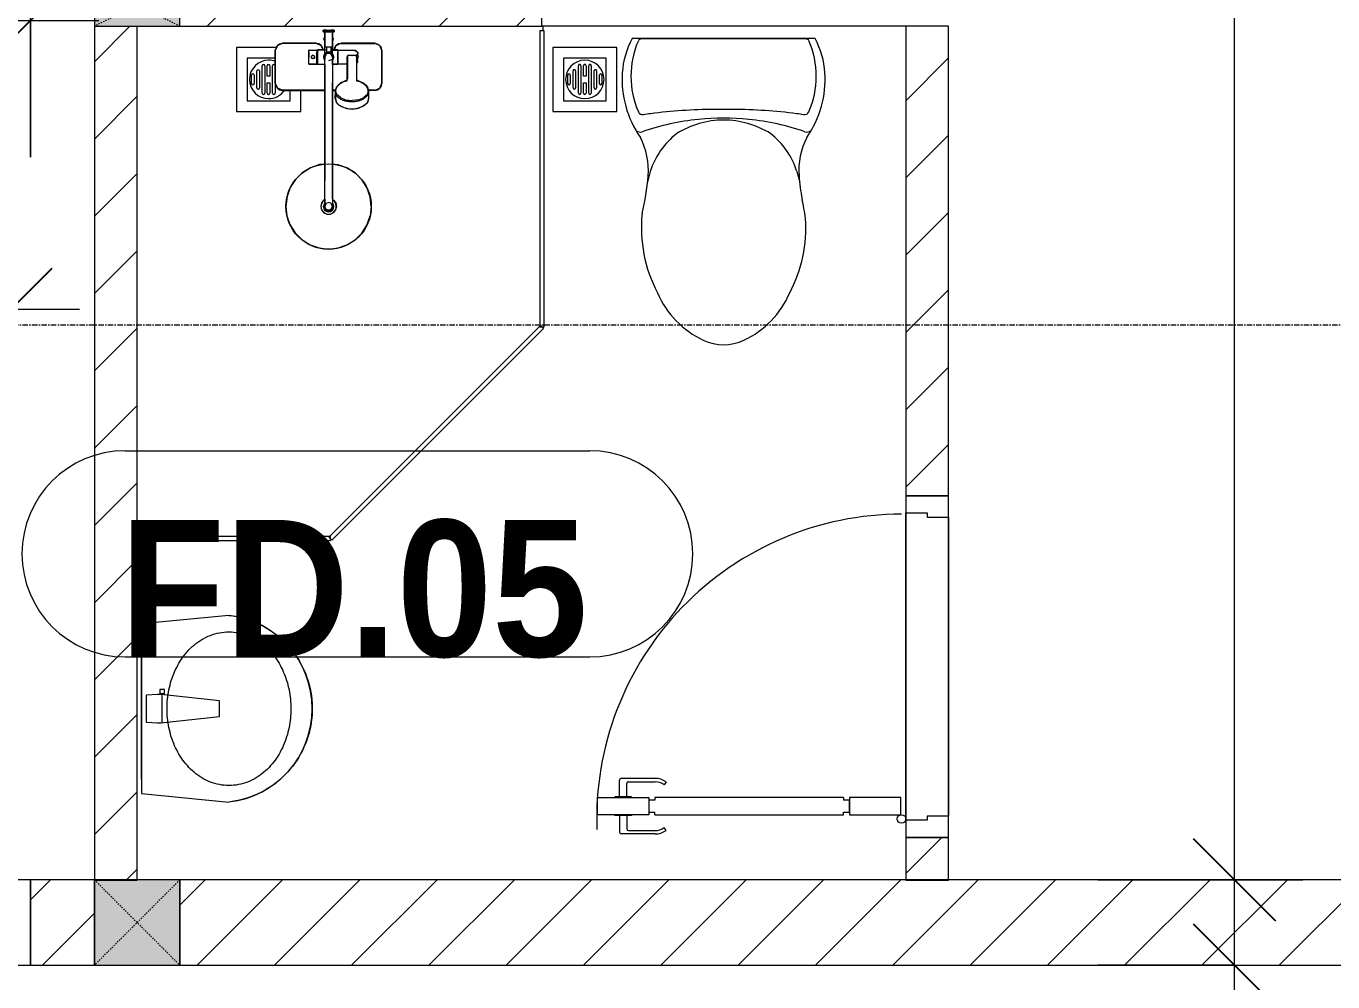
# Model space of a CAD drawing. Header units: millimetres. Extents: x 962 to 241049, y -15958 to 84407.
# Drawn here: x 157872 to 160932, y 35498 to 37737 of the extents above; entities that cross this region are included whole.
import ezdxf

# ---------------------------------------------------------------- set-up
doc = ezdxf.new("R2010")
doc.units = ezdxf.units.MM
doc.linetypes.add('Dash', pattern=[6, 3, -3])
doc.linetypes.add('Grid Line', pattern=[22.225, 12.7, -3.175, 3.175, -3.175])
for name, color, linetype, lineweight in [('0-1', 7, 'Continuous', 5), ('A-ANNO-DIMS', 211, 'Continuous', 9), ('A-ANNO-DIMS-160', 211, 'Continuous', 9), ('A-DETL-GENF-1', 9, 'Continuous', 9), ('A-DETL-GENF-2', 1, 'Continuous', 9), ('A-DOOR-1', 254, 'Continuous', 9), ('A-DOOR-2', 9, 'Continuous', 9), ('A-DOOR-3', 1, 'Continuous', 9), ('A-DOOR-FRAM-1', 1, 'Continuous', 9), ('A-DOOR-IDEN', 31, 'Continuous', 9), ('A-FLOR-2', 9, 'Continuous', 9), ('A-GLAZ-CURT-1', 254, 'Continuous', 9), ('A-GLAZ-CURT-2', 9, 'Continuous', 9), ('A-WALL', 113, 'Continuous', 9), ('A-WALL-1', 253, 'Continuous', 18), ('A-WALL-2', 9, 'Continuous', 9), ('A-WALL-3', 113, 'Continuous', 18), ('A-WALL-PATT-1', 10, 'Continuous', 9), ('A-WALL-PATT-2', 111, 'Continuous', 9), ('M-EQPM-1', 254, 'Continuous', 9), ('P-SANR-FIXT', 6, 'Continuous', 9), ('P-SANR-FIXT-1', 254, 'Continuous', 9), ('S-COLS', 52, 'Continuous', 9), ('S-COLS-1', 52, 'Continuous', 5), ('S-COLS-4', 254, 'Continuous', 9), ('S-COLS-5', 253, 'Continuous', 18), ('S-COLS-6', 52, 'Continuous', 18), ('S-COLS-7', 52, 'Dash', 9), ('S-COLS-HDLN', 52, 'Dash', 9), ('S-COLS-HDLN-1', 9, 'Dash', 9), ('S-GRID-1', 1, 'Grid Line', 9)]:
    doc.layers.add(name, color=color, linetype=linetype, lineweight=lineweight)
doc.styles.add('Arial_B_5', font='arialbd_0.ttf', dxfattribs={"width": 0.9, "height": 320})
doc.styles.add('UTM Avo', font='UTM Avo.ttf', dxfattribs={"width": 0.9, "height": 400})
doc.dimstyles.new('1_Dim_chi_tiet_2_5', dxfattribs={"dimscale": 304.8, "dimtxt": 399.720379, "dimasz": 0.629921, "dimexe": 0.524934, "dimexo": 0.0625, "dimgap": 0.052493, "dimtad": 1, "dimdec": 0, "dimrnd": 5, "dimzin": 0, "dimdsep": 46, "dimtxsty": 'UTM Avo', "dimblk1": 'OBLIQUE', "dimblk2": 'OBLIQUE', "dimsah": 1, "dimcen": 0.09, "dimdle": 0.524934, "dimazin": 0, "dimtfac": 1, "dimtdec": 4, "dimtix": 1, "dimtmove": 0, "dimatfit": 3, "dimfxl": 1.049869, "dimfxlon": 1, "dimtvp": 1, "dimtolj": 1, "dimtzin": 0, "dimarcsym": 2})
doc.dimstyles.new('1_Dim_chi_tiet_2_5_1', dxfattribs={"dimscale": 304.8, "dimtxt": 399.720379, "dimasz": 0.629921, "dimexe": 0.524934, "dimexo": 0.0625, "dimgap": 0.052493, "dimtad": 1, "dimdec": 0, "dimrnd": 5, "dimzin": 0, "dimdsep": 46, "dimtxsty": 'UTM Avo', "dimblk1": 'OBLIQUE', "dimblk2": 'OBLIQUE', "dimsah": 1, "dimcen": 0.09, "dimdle": 0.524934, "dimazin": 0, "dimtfac": 1, "dimtdec": 4, "dimtix": 1, "dimtmove": 0, "dimatfit": 3, "dimfxl": 1.049869, "dimfxlon": 1, "dimtvp": 1, "dimtolj": 1, "dimtzin": 0, "dimarcsym": 2})
pattern_1 = [(45, (0, 0), (-90.50967, 90.50967), [])]

# ---------------------------------------------------------------- blocks, each defined once
blk = doc.blocks.new('TOILET - TOILET-348229-TKCS_MB TẦNG 1')
at = {"layer": 'P-SANR-FIXT-1'}
for p, q in [((214.2, -19.1), (-214.2, -19.1)), ((194, -19.9), (-194, -19.9)), ((-171.7, -330.3), (-178.6, -355.5)), ((171.7, -330.3), (178.6, -355.5))]:
    blk.add_line(p, q, dxfattribs=at)
for centre, radius, start, end in [((-46.1, -111.1), 191.6, 151.2809, 176.4513), ((-9.8, -107.2), 207.3, 156.2862, 203.7138), ((-193.7, -26.4), 6.48, 92.3168, 156.2862), ((193.7, -26.4), 6.48, 23.7138, 87.6832), ((9.8, -107.2), 207.3, 336.2862, 23.7138), ((46.1, -111.1), 191.6, 3.5487, 28.7191), ((1.9, -114.1), 239.7, 176.4513, 195.2961), ((-1.9, -114.1), 239.7, 344.7039, 3.5487), ((-4, -115.7), 233.6, 195.2961, 215.2147), ((4, -115.7), 233.6, 324.7853, 344.7039), ((-189.1, -185.5), 11.7, 205.4105, 277.5788), ((0.6, -792.1), 586.9, 95.8322, 108.9927), ((178.9, -2951.3), 2778.4, 97.2351, 97.5788), ((-14.3, -1400.4), 1215.6, 90.3974, 97.407), ((0, -416), 206.1, 90, 122.0732), ((0, -786.7), 581.5, 84.1678, 95.8322), ((0, -3462.8), 3278, 89.6026, 90.3974), ((0, -416), 206.1, 57.9268, 90), ((14.3, -1400.4), 1215.6, 82.593, 89.6026), ((-0.6, -792.1), 586.9, 71.0073, 84.1678), ((-178.9, -2951.3), 2778.4, 82.4212, 82.7649), ((189.1, -185.5), 11.7, 262.4212, 334.5895), ((-195, -224.1), 13.8, 230.6724, 288.9927), ((-0.4, -384), 179.5, 127.4036, 162.5964), ((0.4, -384), 179.5, 17.4036, 52.5964), ((195, -224.1), 13.8, 251.0073, 309.3276), ((-343.5, -327.4), 167.3, 355.4559, 27.38), ((343.5, -327.4), 167.3, 152.62, 184.5441), ((-719.2, -297.5), 544.3, 346.0536, 355.4559), ((719.2, -297.5), 544.3, 184.5441, 190.2879), ((-1948.3, -805.1), 2171.2, 9.681, 10.8949), ((137.1, -461.2), 329.8, 174.3487, 207.6878), ((-137.1, -461.2), 329.8, 332.3122, 3.6835), ((45.1, -528.6), 217.6, 203.2216, 244.7718), ((-45.1, -528.6), 217.6, 295.2282, 336.7784), ((0, -624.4), 111.7, 244.7718, 295.2282)]:
    blk.add_arc(centre, radius, start, end, dxfattribs=at)
blk = doc.blocks.new('bonruatreo - Chậu rửa-348246-TKCS_MB TẦNG 1')
at = {"layer": 'P-SANR-FIXT-1'}
for p, q in [((-218.6, 205), (-198.4, 0)), ((198.4, 0), (218.6, 205)), ((-18.5, 182.5), (-32.2, 52.9)), ((18.5, 182.5), (-18.5, 182.5)), ((33, 45.4), (18.5, 182.5)), ((-35.6, 54.2), (-44.7, 54.2)), ((-44.7, 54.2), (-44.7, 42.8)), ((-44.7, 42.8), (-35.6, 42.8)), ((-35.6, 52.9), (-35.6, 54.2)), ((-32.2, 52.9), (-35.6, 52.9)), ((-35.6, 44.2), (-35.6, 52.9)), ((-35.6, 42.8), (-35.6, 44.2)), ((-35.6, 44.2), (-33.1, 44.2)), ((-32.2, 52.9), (-33.1, 44.2)), ((-33, 37.3), (-31.4, 12.2)), ((32.7, 48.5), (-32.7, 48.5)), ((31.4, 12.2), (33, 37.3)), ((-198.4, 0), (198.4, 0)), ((165, 0), (-165, 0)), ((-30.2, 11), (30.2, 11))]:
    blk.add_line(p, q, dxfattribs=at)
at = {"layer": 'P-SANR-FIXT-1', "flags": 128}
blk.add_lwpolyline([(-218.6, 205), (-217.4, 213.7), (-215.9, 222.4), (-214, 231), (-211.8, 239.5), (-209.3, 247.9), (-206.4, 256.2), (-203.2, 264.4), (-199.6, 272.5), (-195.8, 280.4), (-191.6, 288.1), (-187.1, 295.7), (-182.3, 303.1), (-177.3, 310.3), (-171.9, 317.3), (-166.3, 324.1), (-160.4, 330.6), (-154.2, 336.9), (-147.8, 342.9), (-141.2, 348.7), (-134.3, 354.2), (-127.3, 359.4), (-120, 364.4), (-112.5, 369), (-104.9, 373.4), (-97.1, 377.4), (-89.1, 381.2), (-81, 384.6), (-72.7, 387.6), (-64.4, 390.4), (-55.9, 392.8), (-47.3, 394.8), (-38.7, 396.6), (-30, 397.9), (-21.3, 399), (-12.5, 399.6), (-3.7, 400), (5.1, 399.9), (13.9, 399.6), (22.6, 398.8), (31.4, 397.8), (40.1, 396.3), (48.7, 394.5), (57.2, 392.4), (65.7, 390), (74, 387.2), (82.2, 384.1), (90.3, 380.6), (98.3, 376.8), (106.1, 372.7), (113.7, 368.3), (121.1, 363.6), (128.4, 358.7), (135.4, 353.4), (142.2, 347.8), (148.8, 342), (155.2, 335.9), (161.3, 329.6), (167.2, 323), (172.8, 316.2), (178.1, 309.2), (183.1, 302), (187.8, 294.6), (192.2, 287), (196.4, 279.2), (200.2, 271.3), (203.7, 263.2), (206.8, 255), (209.7, 246.6), (212.2, 238.2), (214.3, 229.7), (216.1, 221.1), (217.6, 212.4), (218.6, 205)], dxfattribs=at)
at = {"layer": 'P-SANR-FIXT-1'}
for centre, radius, start, end in [((0, 180), 220, 6.525, 173.475), ((5.5, 41.4), 38.7, 175.8543, 186.034), ((-5.5, 41.4), 38.7, 353.966, 6.034), ((-30.1, 12.3), 1.3, 183.5997, 268.7722), ((30.1, 12.3), 1.3, 271.2278, 356.4003)]:
    blk.add_arc(centre, radius, start, end, dxfattribs=at)
for points in [[(-180, 205), (-180, 212.4), (-178.6, 227.3), (-172.4, 248.8), (-162.5, 268.9), (-149.4, 287), (-133.8, 303), (-116.1, 316.6), (-96.9, 327.9), (-76.5, 336.8), (-55.2, 343.5), (-33.3, 347.9), (-11.2, 350.1), (11.1, 350.1), (33.3, 347.9), (55.2, 343.5), (76.5, 336.8), (96.9, 327.9), (116.1, 316.6), (133.8, 302.9), (149.5, 287), (162.5, 268.8), (172.4, 248.8), (178.6, 227.3), (180, 212.4), (180, 205)], [(180, 205), (180, 197.6), (178.6, 182.7), (172.4, 161.2), (162.5, 141.2), (149.5, 123), (133.8, 107.1), (116.1, 93.4), (96.9, 82.1), (76.5, 73.2), (55.2, 66.5), (33.3, 62.1), (11.1, 59.9), (-11.2, 59.9), (-33.3, 62.1), (-55.2, 66.5), (-76.5, 73.2), (-96.9, 82.1), (-116.1, 93.4), (-133.8, 107), (-149.4, 123), (-162.5, 141.1), (-172.4, 161.2), (-178.6, 182.7), (-180, 197.6), (-180, 205)]]:
    blk.add_open_spline(points, degree=3, dxfattribs=at)
blk = doc.blocks.new('93925000_0001 - 93925000_top_dwg_93925000_T-348115-TKCS_MB TẦNG 1')
at = {"layer": 'P-SANR-FIXT'}
for p, q in [((-29.3, -30.4), (-108, -30.4)), ((29.3, -30.4), (108, -30.4)), ((-125, -47.4), (-125, -123.4)), ((-46.3, -78.4), (-46.3, -46.7)), ((-27.2, -47.1), (-26.1, -47.1)), ((21.5, -45.9), (60.6, -46.7)), ((125, -47.4), (125, -123.4)), ((-27.2, -77.9), (-26.1, -77.9)), ((-9, -412.5), (-9, -62.5)), ((9, -62.5), (9, -412.5)), ((43, -78.7), (21.5, -79.2)), ((43, -64.7), (43, -117.7)), ((65.8, -117.7), (65.8, -64.7)), ((42.7, -117.9), (42.7, -117.9)), ((43.2, -117.6), (43.2, -117.5)), ((65.6, -117.5), (65.6, -117.6)), ((66.1, -117.9), (66.1, -117.9)), ((-108, -140.4), (-9, -140.4)), ((9, -140.4), (16.1, -140.4)), ((15.4, -159.1), (15.8, -143.3)), ((108, -140.4), (92.7, -140.4)), ((93, -143.3), (93.4, -159.1))]:
    blk.add_line(p, q, dxfattribs=at)
at = {"layer": 'P-SANR-FIXT', "flags": 128}
for points in [[(-45.8, -46.1), (-27.2, -46.1), (-27.2, -78.9), (-45.8, -78.9)], [(-26.1, -46), (-26.1, -78.9), (-9, -79)], [(21.5, -47.4), (21.5, -79.1), (9, -79)]]:
    blk.add_lwpolyline(points, dxfattribs=at)
at = {"layer": 'P-SANR-FIXT'}
for centre, radius in [((-36.5, -62.5), 3.95), ((0, -412.5), 100)]:
    blk.add_circle(centre, radius, dxfattribs=at)
for centre, radius, start, end in [((-108, -47.4), 17, 90, 180), ((-29.3, -47.4), 17, 4.7626, 90), ((29.3, -47.4), 17, 90, 175.2374), ((108, -47.4), 17, 360, 90), ((-45.8, -46.6), 0.5, 90, 180), ((0, -62.5), 12, 318.5904, 221.4096), ((0, -62.5), 9, 90, 180.0008), ((0, -62.5), 9, 360, 90), ((45.7, -61.8), 2.59, 155.1929, 175.7071), ((45.9, -61.8), 2.75, 130.8294, 155.1929), ((46.1, -62.1), 3.08, 110.5459, 130.8294), ((54.4, -334.8), 275.9, 88.2683, 91.7343), ((59.7, -57.1), 10.5, 38.6491, 85.492), ((-45.8, -78.4), 0.5, 180, 270), ((-11.1, -67.1), 76.9, 1.7693, 4.1075), ((65.2, -72.4), 3.46, 323.2522, 79.3541), ((51, -158.7), 41.5, 117.0276, 119.7085), ((52.2, -161.1), 44.1, 113.3199, 117.0258), ((51.7, -159.9), 42.8, 109.7779, 113.2977), ((52.5, -162.2), 45.2, 106.1472, 109.7766), ((53.2, -164.5), 47.7, 103.9355, 106.1665), ((39.1, -108.2), 10.4, 284.3956, 285.5116), ((40.8, -114.2), 4.19, 285.5116, 289.9665), ((40.2, -112.5), 6, 289.9665, 292.7061), ((41.4, -115.3), 2.96, 292.7061, 296.5405), ((41.3, -115.1), 3.16, 296.9591, 300.8286), ((41.8, -115.8), 2.26, 300.8286, 305.287), ((42.1, -116.4), 1.64, 305.287, 309.9326), ((42.6, -116.9), 0.906, 309.9326, 315.24), ((66.5, -116.6), 1.39, 229.6335, 235.1234), ((66.3, -116.8), 1.08, 225.1702, 229.6335), ((67.3, -115.4), 2.79, 235.1234, 238.7439), ((67.2, -115.6), 2.6, 238.7439, 243.4573), ((67.8, -114.4), 3.89, 243.9189, 246.8313), ((68.1, -113.8), 4.52, 246.843, 250.4792), ((68.3, -113.2), 5.24, 250.478, 254.0406), ((68.5, -112.7), 5.75, 254.0357, 256.0561), ((55.4, -165.2), 48.4, 73.8659, 76.0481), ((56.2, -162.4), 45.5, 70.241, 73.86), ((57.4, -159.2), 42.1, 66.6693, 70.2637), ((56.5, -161.3), 44.3, 62.9815, 66.6728), ((58, -158.4), 41.1, 60.2783, 62.9855), ((-108, -123.4), 17, 180, 270), ((32.6, -143.6), 16.9, 172.414, 179.1297), ((33.7, -143.7), 17.9, 164.9525, 172.4168), ((35.2, -144.2), 19.5, 157.9614, 164.9563), ((37.1, -144.9), 21.6, 151.4775, 157.9654), ((39.3, -146.1), 24, 145.4892, 151.4815), ((41.5, -147.6), 26.8, 139.9517, 145.4927), ((43.6, -149.4), 29.5, 134.7867, 139.9744), ((46.2, -152), 33.2, 130.0223, 134.7808), ((47.7, -153.8), 35.5, 125.4414, 130.0144), ((49.9, -156.8), 39.2, 121.1773, 125.4365), ((50.6, -157.9), 40.5, 119.697, 121.1761), ((57.7, -158.9), 41.7, 58.8444, 60.2824), ((59.2, -156.4), 38.7, 54.5377, 58.8482), ((60.9, -154), 35.8, 50.0034, 54.5405), ((62.8, -151.7), 32.8, 45.1921, 50.0042), ((65, -149.6), 29.8, 40.0487, 45.1896), ((87.6, -128.4), 1.5, 180, 187.5386), ((87.6, -128.4), 1.5, 258.6057, 270), ((67.2, -147.7), 26.8, 34.5125, 40.0422), ((69.4, -146.2), 24.2, 28.5363, 34.4919), ((73.8, -143.9), 19.2, 21.6374, 28.9183), ((71.2, -145), 22.1, 15.4436, 21.6374), ((76.8, -143.4), 16.2, 7.1859, 15.4436), ((73.9, -143.8), 19.1, 1.2699, 7.1859), ((108, -123.4), 17, 270, 360), ((32.7, -159), 17.3, 181.3198, 222.2619), ((54.2, -123), 60.6, 259.1395, 270.1494), ((54.2, -119.5), 64.1, 270.1494, 280.3637), ((76, -159), 17.4, 317.3098, 358.6393), ((0, -412.5), 18, 120.2491, 59.7509), ((0, -412.5), 12.2, 137.7946, 42.2054), ((0, -412.5), 9, 180, 0)]:
    blk.add_arc(centre, radius, start, end, dxfattribs=at)
for points, degree in [([(-12.9, 0), (-12.9, -1.5), (-12.9, -3)], 2), ([(12.9, 0), (0, 0), (-12.8, 0)], 2), ([(12.8, 0), (12.9, 0), (12.9, 0)], 2), ([(12.9, 0), (12.9, -1.5), (12.9, -3)], 2), ([(-12.9, -3), (0, -3), (12.8, -3)], 2), ([(-12.8, -3), (-12.9, -3), (-12.9, -3)], 2), ([(-8.5, -3.8), (-8.5, -20.9), (-8.5, -38)], 2), ([(8.5, -3.8), (8.5, -20.9), (8.5, -38)], 2), ([(-5, -46), (-15.5, -46), (-26.1, -46)], 2), ([(-8.5, -38), (0, -38), (8.5, -38)], 2), ([(-5, -38), (-5, -44.8), (-5, -51.6)], 2), ([(5, -38), (5, -44.8), (5, -51.6)], 2), ([(5, -46), (13.3, -46), (21.5, -46)], 2), ([(46.1, -59), (45.8, -59), (45.6, -59), (45.4, -59.1), (45.2, -59.1), (45, -59.2)], 5), ([(65.6, -61.6), (65.6, -60.8), (65.5, -60), (64.3, -59), (63.5, -59), (62.7, -59)], 5), ([(43.2, -61.6), (43.1, -62.2), (43.3, -62.8), (43, -63.5), (43, -64.1), (43, -64.7)], 5), ([(42.8, -182.5), (33, -180.6), (24.7, -176.4), (19.9, -170.7)], 3), ([(88.8, -170.8), (83.9, -176.5), (75.6, -180.7), (65.8, -182.5)], 3)]:
    blk.add_open_spline(points, degree=degree, dxfattribs=at)
for points, weights in [([(-9.3, -3), (-8.5, -3), (-8.5, -3.8)], [1, 0.707106775639, 1]), ([(9.3, -3), (8.5, -3), (8.5, -3.8)], [1, 0.707106765177, 1]), ([(21.5, -45.9), (21.5, -45.7), (21.5, -47.4)], [0.874147445041, 0.908470869121, 1]), ([(67.9, -74.4), (66.9, -75.7), (65.8, -76.4)], [1, 0.991614392871, 1]), ([(54.4, -167.3), (15.8, -167.3), (15.8, -143.6)], [1, 0.707106781187, 1]), ([(93, -143.6), (93, -167.3), (54.4, -167.3)], [1, 0.707106781187, 1])]:
    blk.add_rational_spline(points, weights, degree=2, dxfattribs=at)
blk.add_open_spline([(68, -50.6), (68.4, -51.1), (68.6, -51.7), (68.7, -53.5), (68.2, -54.7), (66.1, -57), (64.6, -58.1), (62.7, -59)], degree=3, knots=[0.3623591, 0.3623591, 0.3623591, 0.3623591, 0.4991435, 0.4991435, 0.7494159, 0.7494159, 0.9564651, 0.9564651, 0.9564651, 0.9564651], dxfattribs=at)
blk = doc.blocks.new('93925000_0001 - 93925000_top_dwg-348114-TKCS_MB TẦNG 1')
blk.add_blockref('93925000_0001 - 93925000_top_dwg_93925000_T-348115-TKCS_MB TẦNG 1', (0, 0))
blk = doc.blocks.new('93925000_0001 - 93925000_3D_low_dwg-348120-TKCS_MB TẦNG 1')
at = {"layer": 'P-SANR-FIXT'}
for p, q in [((-13, 0.4), (-12.1, 0.4)), ((-13, 0.4), (-11.6, 0.4)), ((-13, -2.4), (-13, 0.4)), ((-13, -2.4), (-13, 0)), ((-12.1, 0.4), (-9.1, 0.4)), ((-8, 0.4), (-11.6, 0.4)), ((-9.1, 0.4), (-5, 0.4)), ((-5, 0.4), (-8, 0.4)), ((-5, 0.4), (0, 0.4)), ((0, 0.4), (5.1, 0.4)), ((5.1, 0.4), (9, 0.4)), ((8.2, 0.4), (5.1, 0.4)), ((11.6, 0.4), (8.2, 0.4)), ((9, 0.4), (12, 0.4)), ((13, 0.4), (11.6, 0.4)), ((12, 0.4), (13, 0.4)), ((13, -2.4), (13, 0.4)), ((13, -2.4), (13, 0)), ((-120, -35), (-108, -30)), ((-108, -30), (-120, -35)), ((-108, -30), (-29.2, -30)), ((-29.2, -30), (-108, -30)), ((-29.2, -30), (-17.2, -35)), ((-17.2, -35), (-29.2, -30)), ((-12.1, -2.4), (-13, -2.4)), ((-13, -2.4), (-11.6, -2.4)), ((-12.1, -2.4), (-13, -2.4)), ((-13, -2.4), (-11.6, -2.4)), ((-9.1, -2.4), (-12.1, -2.4)), ((-9.1, -2.4), (-12.1, -2.4)), ((-11.6, -2.4), (-8.5, -2.4)), ((-11.6, -2.4), (-8.9, -2.4)), ((-11.1, -20.1), (-8.9, -14.6)), ((-8.9, -25.2), (-11.1, -20.1)), ((-5, -2.4), (-9.1, -2.4)), ((-8.9, -45.6), (-8.9, -2.4)), ((-6.1, -2.4), (-8.5, -2.4)), ((-8.5, -53.6), (-8.5, -2.4)), ((0, -2.4), (-5, -2.4)), ((5.1, -2.4), (0, -2.4)), ((5.1, -2.4), (9, -2.4)), ((6.1, -2.4), (8.5, -2.4)), ((11.6, -2.4), (8.5, -2.4)), ((8.5, -2.4), (8.5, -53.6)), ((8.9, -2.4), (8.9, -45.6)), ((11.6, -2.4), (8.9, -2.4)), ((11.1, -20.1), (8.9, -15)), ((8.9, -25.6), (11.1, -20.1)), ((9, -2.4), (12, -2.4)), ((9, -2.4), (12, -2.4)), ((13, -2.4), (11.6, -2.4)), ((13, -2.4), (11.6, -2.4)), ((12, -2.4), (13, -2.4)), ((12, -2.4), (13, -2.4)), ((17.2, -35), (29.2, -30)), ((17.2, -35), (29.2, -30)), ((29.2, -30), (108, -30)), ((108, -30), (29.2, -30)), ((108, -30), (120, -35)), ((120, -35), (108, -30)), ((-125, -47), (-120, -35)), ((-120, -35), (-125, -47)), ((-125, -123), (-125, -47)), ((-125, -47), (-125, -123)), ((-46.3, -45.7), (-27.2, -45.6)), ((-46.3, -46.9), (-46.3, -45.7)), ((-46.3, -45.7), (-46.3, -46.9)), ((-46.3, -50.5), (-46.3, -46.9)), ((-46.3, -50.5), (-46.3, -56.1)), ((-46.3, -56.1), (-46.3, -62.1)), ((-40.5, -62.1), (-39.4, -59.4)), ((-36.6, -58.1), (-39.4, -59.4)), ((-36.6, -58.1), (-33.6, -59.3)), ((-33.6, -59.3), (-32.5, -62.1)), ((-27.2, -46.8), (-27.2, -45.6)), ((-27.2, -46.8), (-27.2, -50.4)), ((-27.2, -56), (-27.2, -50.4)), ((-27.2, -62.1), (-27.2, -56)), ((-26.1, -46.8), (-26.1, -45.6)), ((-8.5, -45.6), (-26.1, -45.6)), ((-26.1, -46.8), (-26.1, -50.4)), ((-26.1, -56), (-26.1, -50.4)), ((-26.1, -62.1), (-26.1, -56)), ((-17.2, -35), (-12.8, -45.6)), ((-12.8, -45.6), (-17.2, -35)), ((-11.1, -57.5), (-12, -62.1)), ((-11.2, -57.7), (-12, -62.1)), ((-8.5, -53.6), (-11.2, -57.7)), ((-8.5, -53.6), (-11.2, -57.7)), ((-11.1, -57.5), (-11.2, -57.7)), ((-5.4, -54.9), (-9, -62.1)), ((-4.4, -50.9), (-8.5, -53.6)), ((-4.4, -50.9), (-8.5, -53.6)), ((-5.4, -54.9), (-5.8, -55.7)), ((0, -53.1), (-5.4, -54.9)), ((-4.6, -51), (-4.4, -50.9)), ((0, -50.1), (-4.4, -50.9)), ((4.4, -50.9), (0, -50.1)), ((2.5, -54.1), (0, -53.1)), ((4.4, -50.9), (4.6, -51)), ((4.4, -50.9), (8.5, -53.6)), ((4.4, -50.9), (8.5, -53.6)), ((9, -62.1), (6.4, -55.7)), ((9, -62.1), (7.2, -57.9)), ((21.5, -45.6), (8.5, -45.6)), ((11.1, -57.5), (8.5, -53.6)), ((11.2, -57.7), (8.5, -53.6)), ((11.2, -57.7), (8.5, -53.6)), ((11.1, -57.5), (11.2, -57.7)), ((12, -62.1), (11.2, -57.7)), ((12, -62.1), (11.2, -57.7)), ((17.2, -35), (12.8, -45.6)), ((12.8, -45.6), (17.2, -35)), ((21.5, -45.6), (60.6, -46.1)), ((21.5, -46.8), (21.5, -45.6)), ((21.5, -46.8), (21.5, -50.4)), ((21.5, -56), (21.5, -50.4)), ((21.5, -62.1), (21.5, -56)), ((44.3, -58.6), (44.2, -112.9)), ((65.4, -58.6), (44.3, -58.6)), ((52.7, -58.6), (54.8, -57.9)), ((54.8, -57.9), (56.9, -58.6)), ((60.6, -46.1), (66.7, -50.3)), ((65.4, -58.6), (65.4, -112.9)), ((66.7, -50.3), (69.5, -62.1)), ((120, -35), (125, -47)), ((125, -47), (120, -35)), ((125, -47), (125, -123)), ((125, -123), (125, -47)), ((-46.3, -68.1), (-46.3, -62.1)), ((-46.3, -73.7), (-46.3, -68.1)), ((-46.3, -77.3), (-46.3, -73.7)), ((-46.3, -78.5), (-46.3, -77.3)), ((-46.3, -78.5), (-46.3, -77.3)), ((-46.3, -78.5), (-27.2, -78.6)), ((-40.5, -62.1), (-39.3, -64.9)), ((-36.5, -66.1), (-39.3, -64.9)), ((-33.6, -64.8), (-36.5, -66.1)), ((-33.6, -64.8), (-32.5, -62.1)), ((-27.2, -68.2), (-27.2, -62.1)), ((-27.2, -73.8), (-27.2, -68.2)), ((-27.2, -77.4), (-27.2, -73.8)), ((-27.2, -78.6), (-27.2, -77.4)), ((-26.1, -68.2), (-26.1, -62.1)), ((-26.1, -73.8), (-26.1, -68.2)), ((-26.1, -77.4), (-26.1, -73.8)), ((-26.1, -78.6), (-26.1, -77.4)), ((-26.1, -78.6), (-9, -78.6)), ((-12, -62.1), (-11.2, -66.5)), ((-12, -62.1), (-11.2, -66.5)), ((-11.1, -66.7), (-11.2, -66.5)), ((-11.2, -66.5), (-9, -69.8)), ((-11.1, -66.7), (-9, -69.9)), ((-9, -62.1), (-9, -66.3)), ((-9, -79.5), (-9, -66.3)), ((-9, -79.5), (-9, -94.5)), ((6.4, -68.5), (0, -71.1)), ((9, -62.1), (9, -66.5)), ((9, -79.6), (9, -66.5)), ((9, -69.8), (11.2, -66.5)), ((9, -69.8), (11.2, -66.5)), ((9, -69.8), (11, -66.9)), ((9, -78.6), (21.5, -78.6)), ((9, -79.6), (9, -94.6)), ((11.1, -66.7), (12, -62.1)), ((11.1, -66.7), (11.2, -66.5)), ((11.2, -66.5), (12, -62.1)), ((21.5, -68.2), (21.5, -62.1)), ((21.5, -73.8), (21.5, -68.2)), ((21.5, -77.4), (21.5, -73.8)), ((21.5, -78.6), (21.5, -77.4)), ((21.5, -78.6), (44.3, -78.3)), ((43.3, -68.3), (43.8, -62.2)), ((43.3, -68.3), (44.3, -66.3)), ((44.3, -70.3), (43.3, -68.3)), ((66.3, -68.3), (65.4, -66.3)), ((65.4, -70.2), (66.3, -68.3)), ((66.3, -68.3), (65.8, -61.6)), ((66.7, -73.9), (69.5, -62.1)), ((-9, -94.5), (-9, -122.1)), ((-9, -122.1), (-9, -352.1)), ((9, -94.6), (9, -122.1)), ((9, -352.1), (9, -122.1)), ((42.7, -116.4), (27.2, -123.6)), ((44.2, -112.9), (42.7, -116.4)), ((65.4, -112.9), (67, -116.4)), ((67, -116.4), (82.2, -123.4)), ((-120, -135), (-125, -123)), ((-125, -123), (-120, -135)), ((-108, -140), (-120, -135)), ((-120, -135), (-108, -140)), ((-8.8, -140), (-108, -140)), ((-108, -140), (-8.8, -140)), ((16.1, -140), (8.8, -140)), ((8.8, -140), (16.1, -140)), ((16, -140.4), (19, -131.1)), ((16, -140.4), (16, -160.1)), ((19.3, -150.1), (16, -140.4)), ((27.2, -123.6), (19, -131.1)), ((27.5, -157.3), (19.3, -150.1)), ((82.2, -123.4), (90.4, -130.7)), ((90.7, -149.6), (82.5, -157.2)), ((90.4, -130.7), (93.7, -140.4)), ((90.7, -149.6), (93.7, -140.4)), ((108, -140), (93.6, -140)), ((93.6, -140), (108, -140)), ((93.7, -140.4), (93.7, -160.1)), ((108, -140), (120, -135)), ((108, -140), (120, -135)), ((125, -123), (120, -135)), ((120, -135), (125, -123)), ((16, -160.1), (18.8, -169)), ((19.3, -169.7), (16, -160.1)), ((25.5, -175.3), (19.3, -169.7)), ((27.5, -157.3), (39.8, -162.4)), ((39.8, -182), (27.5, -177)), ((39.6, -182), (54.8, -183.9)), ((39.8, -162.4), (54.8, -164.2)), ((39.8, -182), (54.8, -183.9)), ((70.6, -162.2), (54.8, -164.2)), ((54.8, -183.9), (70.6, -181.9)), ((54.8, -183.9), (69.3, -182.2)), ((70.6, -162.2), (82.5, -157.2)), ((82.5, -176.8), (70.6, -181.9)), ((82.2, -177), (79.6, -178.1)), ((90.7, -169.3), (82.5, -176.8)), ((90.6, -169.4), (88.2, -171.6)), ((93.7, -160.1), (90.7, -169.3)), ((-61.8, -333.3), (-77.7, -348.9)), ((-42.5, -321.4), (-61.8, -333.3)), ((-21.4, -314.2), (-42.5, -321.4)), ((-9, -312.8), (-21.4, -314.2)), ((22.5, -314.4), (9, -312.9)), ((43, -321.6), (22.5, -314.4)), ((61.9, -333.3), (43, -321.6)), ((78.8, -350.3), (61.9, -333.3)), ((-77.7, -348.9), (-89.8, -367.9)), ((-9, -374.4), (-9, -352.1)), ((9, -374.3), (9, -352.1)), ((90.5, -369.3), (78.8, -350.3)), ((-97.3, -388.9), (-100, -411.9)), ((-89.8, -367.9), (-97.3, -388.9)), ((-11.8, -397.7), (-16.7, -404)), ((-9, -396.3), (-11.8, -397.7)), ((-9, -394.7), (-9, -374.4)), ((-9, -394.7), (-9, -407.6)), ((9, -394.5), (9, -374.3)), ((9, -394.5), (9, -407.4)), ((11.7, -397.6), (9, -396.3)), ((11.7, -397.6), (16.7, -403.7)), ((11.7, -397.6), (16.7, -403.7)), ((97.6, -390.1), (90.5, -369.3)), ((100, -411.9), (97.6, -390.1)), ((-100, -411.9), (-97.6, -433.8)), ((-16.7, -404), (-18.5, -411.9)), ((-18.5, -411.9), (-18.5, -411.9)), ((-18.5, -411.9), (-16.5, -420.1)), ((-16.5, -420.1), (-11.3, -426.5)), ((-12, -411.9), (-9, -404.4)), ((-8.3, -420.6), (-12, -411.9)), ((-11.3, -426.5), (-3.9, -430)), ((-5.4, -404.7), (-9, -411.9)), ((-9, -407.6), (-9, -411.9)), ((-9, -411.9), (-9, -411.9)), ((0, -423.9), (-8.3, -420.6)), ((-5.4, -404.7), (-6.3, -405.5)), ((-5.4, -419.1), (-6.2, -418.4)), ((-5.4, -404.7), (0, -402.9)), ((0, -420.9), (-5.4, -419.1)), ((0, -420.9), (-5.4, -419.1)), ((5.4, -404.7), (0, -402.9)), ((5.4, -419.1), (0, -420.9)), ((5.4, -419.1), (0, -420.9)), ((8.7, -420.2), (0, -423.9)), ((4.1, -429.9), (11.7, -426.2)), ((9, -411.9), (5.4, -404.7)), ((5.4, -404.7), (6.2, -405.4)), ((5.4, -419.1), (9, -411.6)), ((5.4, -419.1), (9, -411.9)), ((6.2, -418.4), (5.4, -419.1)), ((8.7, -420.2), (12, -411.9)), ((12, -411.9), (9, -404.9)), ((9, -411.9), (9, -407.4)), ((9, -411.6), (9, -411.9)), ((16.5, -420.1), (11.7, -426.2)), ((18.5, -411.9), (16.5, -420.1)), ((16.7, -403.7), (18.5, -411.9)), ((16.7, -403.7), (18.5, -411.9)), ((18.5, -411.9), (18.5, -411.9)), ((100, -411.9), (97.5, -433.9)), ((-97.6, -433.8), (-90.5, -454.4)), ((-90.5, -454.4), (-78.4, -473.9)), ((-3.9, -430), (4.1, -429.9)), ((78, -474.5), (89.8, -455.8)), ((89.8, -455.8), (97.5, -433.9)), ((-78.4, -473.9), (-62.2, -490.2)), ((61.9, -490.4), (78, -474.5)), ((-62.2, -490.2), (-43.5, -501.9)), ((-43.5, -501.9), (-22.2, -509.4)), ((-22.2, -509.4), (-0.1, -511.9)), ((-0.1, -511.9), (22.1, -509.4)), ((22.1, -509.4), (42.9, -502.2)), ((42.9, -502.2), (61.9, -490.4))]:
    blk.add_line(p, q, dxfattribs=at)
blk = doc.blocks.new('93925000_0001 - FMM 93925000-348244-TKCS_MB TẦNG 1')
for name in ['93925000_0001 - 93925000_3D_low_dwg-348120-TKCS_MB TẦNG 1', '93925000_0001 - 93925000_top_dwg-348114-TKCS_MB TẦNG 1']:
    blk.add_blockref(name, (0, 0))
blk = doc.blocks.new('THU NUOC - THU NUOC-V62-TKCS_MB TẦNG 1')
at = {"layer": 'M-EQPM-1'}
for p, q in [((-66.3, 70.6), (-66.3, -79.4)), ((83.7, 70.6), (-66.3, 70.6)), ((83.7, -22.9), (83.7, 70.6)), ((58.7, 45.6), (-41.3, 45.6)), ((-41.3, 45.6), (-41.3, -54.4)), ((-1.1, 35.6), (18.5, 35.6)), ((58.7, -19.9), (58.7, 45.6)), ((-23.3, 10.8), (40.9, 10.8)), ((40.9, 4.8), (-23.3, 4.8)), ((-11, 23.3), (28.5, 23.3)), ((28.5, 17.3), (-11, 17.3)), ((18.5, 29.6), (-1.1, 29.6)), ((-23.3, -1.2), (0.7, -1.2)), ((0.7, -7.2), (-23.3, -7.2)), ((-23.3, -13.6), (40.9, -13.6)), ((40.9, -19.6), (-23.3, -19.6)), ((0.7, -1.2), (0.7, -7.2)), ((16.7, -1.2), (40.9, -1.2)), ((16.7, -7.2), (16.7, -1.2)), ((40.9, -7.2), (16.7, -7.2)), ((-41.3, -54.4), (-16.7, -54.4)), ((-66.3, -79.4), (-16.7, -79.4))]:
    blk.add_line(p, q, dxfattribs=at)
for centre, radius, start, end in [((8.7, -4.4), 45, 0, 180), ((8.7, -4.4), 45, 0, 180), ((-1.1, 32.6), 3, 90, 270), ((18.5, 32.6), 3, 270, 90), ((-23.3, 7.8), 3, 90, 270), ((-11, 20.3), 3, 90, 270), ((28.5, 20.3), 3, 270, 90), ((40.9, 7.8), 3, 270, 90), ((8.7, -4.4), 45, 180, 235.2807), ((8.7, -4.4), 45, 180, 235.2807), ((-23.3, -4.2), 3, 90, 270), ((-23.3, -16.6), 3, 90, 270), ((-11, -29.1), 3, 120, 195), ((40.9, -4.2), 3, 270, 90), ((40.9, -16.6), 3, 270, 90), ((8.7, -4.4), 45, 339.7593, 360), ((8.7, -4.4), 45, 339.7593, 360)]:
    blk.add_arc(centre, radius, start, end, dxfattribs=at)
blk = doc.blocks.new('THU NUOC - THU NUOC-V68-TKCS_MB TẦNG 1')
at = {"layer": 'M-EQPM-1'}
for p, q in [((-66.3, 70.6), (-66.3, -79.4)), ((83.7, 70.6), (-66.3, 70.6)), ((83.7, -79.4), (83.7, 70.6)), ((58.7, 45.6), (-41.3, 45.6)), ((-41.3, 45.6), (-41.3, -54.4)), ((-1.1, 35.6), (18.5, 35.6)), ((58.7, -54.4), (58.7, 45.6)), ((-23.3, 10.8), (40.9, 10.8)), ((40.9, 4.8), (-23.3, 4.8)), ((-11, 23.3), (28.5, 23.3)), ((28.5, 17.3), (-11, 17.3)), ((18.5, 29.6), (-1.1, 29.6)), ((-23.3, -1.2), (0.7, -1.2)), ((0.7, -7.2), (-23.3, -7.2)), ((-23.3, -13.6), (40.9, -13.6)), ((40.9, -19.6), (-23.3, -19.6)), ((-11, -26.1), (28.5, -26.1)), ((0.7, -1.2), (0.7, -7.2)), ((16.7, -1.2), (40.9, -1.2)), ((16.7, -7.2), (16.7, -1.2)), ((40.9, -7.2), (16.7, -7.2)), ((-41.3, -54.4), (58.7, -54.4)), ((28.5, -32.1), (-11, -32.1)), ((-1.1, -38.5), (18.5, -38.5)), ((18.5, -44.5), (-1.1, -44.5)), ((-66.3, -79.4), (83.7, -79.4))]:
    blk.add_line(p, q, dxfattribs=at)
for centre, radius, start, end in [((8.7, -4.4), 45, 0, 180), ((8.7, -4.4), 45, 0, 180), ((-1.1, 32.6), 3, 90, 270), ((18.5, 32.6), 3, 270, 90), ((-23.3, 7.8), 3, 90, 270), ((-11, 20.3), 3, 90, 270), ((28.5, 20.3), 3, 270, 90), ((40.9, 7.8), 3, 270, 90), ((8.7, -4.4), 45, 180, 360), ((8.7, -4.4), 45, 180, 360), ((-23.3, -4.2), 3, 90, 270), ((-23.3, -16.6), 3, 90, 270), ((-11, -29.1), 3, 90, 270), ((28.5, -29.1), 3, 270, 90), ((40.9, -4.2), 3, 270, 90), ((40.9, -16.6), 3, 270, 90), ((-1.1, -41.5), 3, 90, 270), ((18.5, -41.5), 3, 270, 90)]:
    blk.add_arc(centre, radius, start, end, dxfattribs=at)
blk = doc.blocks.new('System Panel - Glazed-921742-TKCS_MB TẦNG 1')
at = {"layer": 'A-GLAZ-CURT-2'}
for p, q in [((221.3, 5), (-221.3, 5)), ((-221.3, 5), (-221.3, -5)), ((221.3, -5), (221.3, 5)), ((-221.3, -5), (221.3, -5))]:
    blk.add_line(p, q, dxfattribs=at)
blk = doc.blocks.new('System Panel - Glazed-579379-TKCS_MB TẦNG 1')
at = {"layer": 'A-GLAZ-CURT-2'}
for p, q in [((350.6, 5), (-350.6, 5)), ((-350.6, 5), (-350.6, -5)), ((350.6, -5), (350.6, 5)), ((-350.6, -5), (350.6, -5))]:
    blk.add_line(p, q, dxfattribs=at)
blk = doc.blocks.new('System Panel - Glazed-1033949-TKCS_MB TẦNG 1')
at = {"layer": 'A-GLAZ-CURT-2'}
for p, q in [((346.9, 5), (-346.9, 5)), ((-346.9, 5), (-346.9, -5)), ((346.9, -5), (346.9, 5)), ((-346.9, -5), (346.9, -5))]:
    blk.add_line(p, q, dxfattribs=at)
blk = doc.blocks.new('G1_SOF - BO TRU - 100x200-745959-TKCS_MB TẦNG 1')
at = {"layer": 'S-COLS'}
blk.add_hatch(color=256, dxfattribs=at).paths.add_polyline_path([(50, -100), (50, 100), (-50, 100), (-50, -100)])
at = {"layer": 'S-COLS-5'}
for p, q in [((50, 100), (-50, 100)), ((-50, 100), (-50, -100)), ((50, -100), (50, 100)), ((-50, -100), (50, -100))]:
    blk.add_line(p, q, dxfattribs=at)
at = {"layer": 'S-COLS-HDLN-1'}
for p, q in [((50, 100), (-50, -100)), ((-50, 100), (50, -100))]:
    blk.add_line(p, q, dxfattribs=at)
blk = doc.blocks.new('DOOR_CW_01 CANH MO-PANEL KINH - DIG_02-800x2200-CỬA NHÔM KÍNH-400864-TKCS_MB TẦNG 1')
at = {"layer": 'A-DETL-GENF-1'}
for p, q in [((-347, 772), (-307, 772)), ((-347, 652), (-347, 772)), ((-307, 772), (-307, 652)), ((-392, 637), (-392, 716.5)), ((-349, 720.5), (-388, 720.5)), ((-349, 731.8), (-347, 731.8)), ((-349, 692.2), (-349, 731.8)), ((-347, 692.2), (-347, 731.8)), ((-307, 692.2), (-307, 731.8)), ((-305, 731.8), (-307, 731.8)), ((-305, 692.2), (-305, 731.8)), ((-305, 720.5), (-266, 720.5)), ((-262, 637), (-262, 716.5)), ((-384, 699.5), (-384, 637)), ((-349, 703.5), (-380, 703.5)), ((-347, 692.2), (-349, 692.2)), ((-307, 692.2), (-305, 692.2)), ((-305, 703.5), (-274, 703.5)), ((-270, 699.5), (-270, 637)), ((-307, 652), (-347, 652)), ((-313, 652), (-341, 652)), ((-341, 652), (-341, 638)), ((-313, 638), (-313, 652)), ((-383.9, 611.2), (-377.3, 615.8)), ((-347, 638), (-341, 638)), ((-347, 638), (-347, 196)), ((-307, 638), (-313, 638)), ((-307, 196), (-307, 638)), ((-270.1, 611.2), (-276.7, 615.8)), ((-347, 196), (-341, 196)), ((-341, 196), (-341, 182)), ((-307, 196), (-313, 196)), ((-313, 182), (-313, 196)), ((-307, 182), (-347, 182)), ((-347, 182), (-347, 62)), ((-341, 182), (-313, 182)), ((-307, 62), (-307, 182)), ((-347, 62), (-307, 62))]:
    blk.add_line(p, q, dxfattribs=at)
blk.add_circle((-357, 60), 10, dxfattribs=at)
for centre, radius, start, end in [((-357, 60), 714, 360, 92), ((-388, 716.5), 4, 90, 180), ((-266, 716.5), 4, 0, 90), ((-380, 699.5), 4, 90, 180), ((-274, 699.5), 4, 0, 90), ((-347, 637), 45, 180, 215), ((-347, 637), 37, 180, 215), ((-307, 637), 37, 325, 0), ((-307, 637), 45, 325, 0)]:
    blk.add_arc(centre, radius, start, end, dxfattribs=at)
at = {"layer": 'A-DOOR-2'}
for p, q in [((-360, 50), (-400, 50)), ((-400, 50), (-400, -50)), ((-360, 0), (-360, 50)), ((-357, 50), (-332, 50)), ((400, 50), (360, 50)), ((360, 50), (360, 0)), ((400, -50), (400, 50)), ((-350, 0), (-360, 0)), ((-350, -50), (-350, 0)), ((360, 0), (350, 0)), ((350, 0), (350, -50)), ((-400, -50), (-350, -50)), ((350, -50), (400, -50))]:
    blk.add_line(p, q, dxfattribs=at)
blk = doc.blocks.new('NCV_TKTC_TANG 1_rvt-1-TKCS_MB TẦNG 1')
at = {"layer": 'A-WALL-PATT-1'}
h = blk.add_hatch(dxfattribs=at)
h.set_pattern_fill('FP_1', color=256, style=0, pattern_type=2)
h.set_pattern_definition(pattern_1)
h.paths.add_polyline_path([(94852.6, 35736.9), (94952.6, 35736.9), (94952.6, 37736.9), (94852.6, 37736.9), (94852.6, 35785.9)])
h.paths.add_polyline_path([(94952.6, 37836.9), (94952.6, 40136.9), (94852.6, 40136.9), (94852.6, 37836.9)])
h = blk.add_hatch(dxfattribs=at)
h.set_pattern_fill('FP_1', color=256, style=0, pattern_type=2)
h.set_pattern_definition(pattern_1)
h.paths.add_polyline_path([(95900.5, 37736.9), (95900.5, 37836.9), (95052.6, 37836.9), (95052.6, 37736.9), (95610.1, 37736.9)])
h = blk.add_hatch(dxfattribs=at)
h.set_pattern_fill('FP_1', color=256, style=0, pattern_type=2)
h.set_pattern_definition(pattern_1)
h.paths.add_polyline_path([(96852.6, 35736.9), (96852.6, 35836.9), (96752.6, 35836.9), (96752.6, 35736.9)])
h.paths.add_polyline_path([(96852.6, 36636.9), (96852.6, 37736.9), (96752.6, 37736.9), (96752.6, 36636.9)])
at = {"layer": 'A-FLOR-2'}
for p, q in [((95902.6, 37736.9), (95900.5, 37736.9)), ((96752.6, 37736.9), (95902.6, 37736.9)), ((95902.6, 37736.9), (95902.6, 37726.5)), ((96752.6, 36596.9), (96752.6, 35876.9)), ((96852.6, 36586.9), (96852.6, 35886.9)), ((96852.6, 35886.9), (96852.6, 36586.9)), ((94962.6, 36536.9), (94952.6, 36536.9))]:
    blk.add_line(p, q, dxfattribs=at)
at = {"layer": 'A-WALL-1'}
for p, q in [((95900.5, 37736.9), (95900.5, 37836.9)), ((94852.6, 37736.9), (94852.6, 35736.9)), ((94952.6, 35736.9), (94952.6, 37736.9)), ((95052.6, 37736.9), (95900.5, 37736.9)), ((96852.6, 37736.9), (96752.6, 37736.9)), ((96752.6, 37736.9), (96752.6, 36636.9)), ((96852.6, 36636.9), (96852.6, 37736.9)), ((96752.6, 36636.9), (96852.6, 36636.9)), ((96852.6, 35836.9), (96752.6, 35836.9)), ((96752.6, 35836.9), (96752.6, 35736.9)), ((96852.6, 35736.9), (96852.6, 35836.9)), ((94852.6, 35736.9), (94952.6, 35736.9)), ((96752.6, 35736.9), (96852.6, 35736.9))]:
    blk.add_line(p, q, dxfattribs=at)
at = {"layer": 'A-WALL-2'}
for p, q in [((96752.6, 35876.9), (96752.6, 36596.9)), ((96852.6, 36586.9), (96852.6, 35886.9))]:
    blk.add_line(p, q, dxfattribs=at)
at = {"layer": 'A-DOOR-1', "rotation": 89.99999999999925}
blk.add_blockref('DOOR_CW_01 CANH MO-PANEL KINH - DIG_02-800x2200-CỬA NHÔM KÍNH-400864-TKCS_MB TẦNG 1', (96802.6, 36236.9), dxfattribs=at)
at = {"layer": 'A-GLAZ-CURT-1'}
for name, p, rotation in [('System Panel - Glazed-1033949-TKCS_MB TẦNG 1', (95900.9, 37379.6), 89.99999999999928), ('System Panel - Glazed-579379-TKCS_MB TẦNG 1', (95653, 36784.8), 44.99999999999996)]:
    blk.add_blockref(name, p, dxfattribs=dict(at, rotation=rotation))
blk.add_blockref('System Panel - Glazed-921742-TKCS_MB TẦNG 1', (95183.9, 36536.9), dxfattribs=at)
at = {"layer": 'M-EQPM-1'}
for name, p, rotation in [('THU NUOC - THU NUOC-V62-TKCS_MB TẦNG 1', (95256.1, 37603.6), 89.99999999999919), ('THU NUOC - THU NUOC-V68-TKCS_MB TẦNG 1', (95996.5, 37603.6), 89.99999999999955)]:
    blk.add_blockref(name, p, dxfattribs=dict(at, rotation=rotation))
at = {"layer": 'P-SANR-FIXT-1'}
for name, p in [('93925000_0001 - FMM 93925000-348244-TKCS_MB TẦNG 1', (95400.9, 37726.9)), ('TOILET - TOILET-348229-TKCS_MB TẦNG 1', (96325.9, 37726.9))]:
    blk.add_blockref(name, p, dxfattribs=at)
at = {"layer": 'P-SANR-FIXT-1', "rotation": 270.0000000000001}
blk.add_blockref('bonruatreo - Chậu rửa-348246-TKCS_MB TẦNG 1', (94962.6, 36138.3), dxfattribs=at)
at = {"layer": 'S-COLS-4', "rotation": 269.9999999999993}
blk.add_blockref('G1_SOF - BO TRU - 100x200-745959-TKCS_MB TẦNG 1', (94952.6, 37786.9), dxfattribs=at)
blk = doc.blocks.new('FD_05 - FD_05-1000x2200mm-835434-TKCS_MB TẦNG 1')
at = {"layer": 'A-DETL-GENF-2'}
for p, q in [((470, 100), (470, 1120)), ((470, 1120), (510, 1120)), ((510, 1120), (510, 100)), ((510, 100), (470, 100))]:
    blk.add_line(p, q, dxfattribs=at)
blk.add_arc((510, 100), 1020, 92.2475, 180, dxfattribs=at)
at = {"layer": 'A-DOOR-FRAM-1'}
for p, q in [((-510, 100), (-545, 100)), ((-545, 100), (-545, -100)), ((-510, 60), (-510, 100)), ((545, 100), (510, 100)), ((510, 100), (510, 60)), ((545, -100), (545, 100)), ((-500, 60), (-510, 60)), ((-500, -100), (-500, 60)), ((510, 60), (500, 60)), ((500, 60), (500, -100)), ((-545, -100), (-500, -100)), ((500, -100), (545, -100))]:
    blk.add_line(p, q, dxfattribs=at)
blk = doc.blocks.new('G1_SOF - BO TRU - 200x200-3050151-TKCS_MB TẦNG 1')
at = {"layer": 'S-COLS-HDLN'}
for p, q in [((-100, 100), (100, -100)), ((100, 100), (-100, -100))]:
    blk.add_line(p, q, dxfattribs=at)
blk = doc.blocks.new('DIMBLOCK39-TKCS_MB TẦNG 1')
at = {"layer": 'A-ANNO-DIMS-160'}
for p, q in [((156791.5, 37430), (156791.5, 37910)), ((157881.5, 37430), (157881.5, 37910)), ((156631.5, 37750), (158041.5, 37750)), ((156791.5, 37750), (156791.5, 37430)), ((157881.5, 37750), (157881.5, 37430))]:
    blk.add_line(p, q, dxfattribs=at)
at = {"layer": 'A-ANNO-DIMS-160', "lineweight": 25}
for p, q in [((156791.5, 37750), (156887.5, 37846)), ((157881.5, 37750), (157977.5, 37846)), ((156791.5, 37750), (156695.5, 37654)), ((157881.5, 37750), (157785.5, 37654))]:
    blk.add_line(p, q, dxfattribs=at)
at = {"layer": 'A-ANNO-DIMS-160', "color": 0, "insert": (156788.7, 38269.7), "char_height": 400, "width": 1314.636, "attachment_point": 1, "line_spacing_factor": 1.110334, "style": 'UTM Avo'}
blk.add_mtext('1090', dxfattribs=at)
blk = doc.blocks.new('_Oblique')
at = {"color": 0, "linetype": 'ByBlock', "lineweight": -2}
blk.add_line((-0.5, -0.5), (0.5, 0.5), dxfattribs=at)
blk = doc.blocks.new('DIMBLOCK106-TKCS_MB TẦNG 1')
at = {"layer": 'A-ANNO-DIMS-160'}
for p, q in [((156836.5, 36753.9), (156836.5, 37233.9)), ((157836.5, 36753.9), (157836.5, 37233.9)), ((156676.5, 37073.9), (157996.5, 37073.9)), ((156836.5, 37073.9), (156836.5, 36753.9)), ((157836.5, 37073.9), (157836.5, 36753.9))]:
    blk.add_line(p, q, dxfattribs=at)
at = {"layer": 'A-ANNO-DIMS-160', "lineweight": 25}
for p, q in [((156836.5, 37073.9), (156932.5, 37169.9)), ((157836.5, 37073.9), (157932.5, 37169.9)), ((156836.5, 37073.9), (156740.5, 36977.9)), ((157836.5, 37073.9), (157740.5, 36977.9))]:
    blk.add_line(p, q, dxfattribs=at)
at = {"layer": 'A-ANNO-DIMS-160', "color": 0, "insert": (156788.7, 37593.5), "char_height": 400, "width": 1314.636, "attachment_point": 1, "line_spacing_factor": 1.110334, "style": 'UTM Avo'}
blk.add_mtext('1000', dxfattribs=at)
blk = doc.blocks.new('STN_Door Tag - STN_Door Tag-1788670-TKCS_MB TẦNG 1')
at = {"layer": 'A-DOOR-IDEN'}
for p, q in [((-3.37, 1.495), (3.431, 1.495)), ((-3.37, -1.524), (3.431, -1.524))]:
    blk.add_line(p, q, dxfattribs=at)
for centre, start, end in [((-3.37, -0.015), 90, 270), ((3.431, -0.015), 270, 90)]:
    blk.add_arc(centre, 1.509, start, end, dxfattribs=at)
blk = doc.blocks.new('DIMBLOCK196-TKCS_MB TẦNG 1')
at = {"layer": 'A-ANNO-DIMS-160'}
for p, q in [((160701.5, 35577.4), (160701.5, 44496.9)), ((160381.5, 44336.9), (160861.5, 44336.9)), ((160701.5, 44336.9), (160381.5, 44336.9)), ((160381.5, 35737.4), (160861.5, 35737.4)), ((160701.5, 35737.4), (160381.5, 35737.4))]:
    blk.add_line(p, q, dxfattribs=at)
at = {"layer": 'A-ANNO-DIMS-160', "lineweight": 25}
for p, q in [((160701.5, 44336.9), (160605.5, 44432.9)), ((160701.5, 44336.9), (160797.5, 44240.9)), ((160701.5, 35737.4), (160605.5, 35833.4)), ((160701.5, 35737.4), (160797.5, 35641.4))]:
    blk.add_line(p, q, dxfattribs=at)
at = {"layer": 'A-ANNO-DIMS-160', "color": 0, "insert": (160181.9, 39489.4), "char_height": 400, "width": 1314.636, "attachment_point": 1, "rotation": 90, "line_spacing_factor": 1.110334, "style": 'UTM Avo'}
blk.add_mtext('8600', dxfattribs=at)
blk = doc.blocks.new('DIMBLOCK311-TKCS_MB TẦNG 1')
at = {"layer": 'A-ANNO-DIMS-160'}
for p, q in [((160701.5, 33376.9), (160701.5, 35697.4)), ((160381.5, 35537.4), (160861.5, 35537.4)), ((160701.5, 35537.4), (160381.5, 35537.4)), ((160381.5, 33536.9), (160861.5, 33536.9)), ((160701.5, 33536.9), (160381.5, 33536.9))]:
    blk.add_line(p, q, dxfattribs=at)
at = {"layer": 'A-ANNO-DIMS-160', "lineweight": 25}
for p, q in [((160701.5, 35537.4), (160605.5, 35633.4)), ((160701.5, 35537.4), (160797.5, 35441.4)), ((160701.5, 33536.9), (160605.5, 33632.9)), ((160701.5, 33536.9), (160797.5, 33440.9))]:
    blk.add_line(p, q, dxfattribs=at)
at = {"layer": 'A-ANNO-DIMS-160', "color": 0, "insert": (160181.9, 33989.4), "char_height": 400, "width": 1314.636, "attachment_point": 1, "rotation": 90, "line_spacing_factor": 1.110334, "style": 'UTM Avo'}
blk.add_mtext('2000', dxfattribs=at)

msp = doc.modelspace()

# ---------------------------------------------------------------- hatches: boundary and pattern name
at = {"layer": 'A-WALL-PATT-2'}
h = msp.add_hatch(dxfattribs=at)
h.set_pattern_fill('FP_1', color=256, style=0, pattern_type=2)
h.set_pattern_definition([(45, (63179.03, 0), (-90.50967, 90.50967), [])])
h.paths.add_polyline_path([(179431.6, 35537.4), (179431.6, 35737.4), (174631.6, 35737.4), (174631.6, 35537.4), (178939.4, 35537.4)])
h.paths.add_polyline_path([(174431.6, 35537.4), (174431.6, 35737.4), (171431.6, 35737.4), (171431.6, 35537.4)])
h.paths.add_polyline_path([(167591.6, 35537.4), (171231.6, 35537.4), (171231.6, 35737.4), (167591.6, 35737.4)])
h.paths.add_polyline_path([(167391.6, 35537.4), (167391.6, 35737.4), (163231.6, 35737.4), (163231.6, 35537.4), (166043.2, 35537.4)])
h.paths.add_polyline_path([(158231.5, 35537.4), (163031.6, 35537.4), (163031.6, 35737.4), (158231.5, 35737.4)])
h.paths.add_polyline_path([(157881.5, 35537.4), (158031.5, 35537.4), (158031.5, 35737.4), (157881.5, 35737.4)])
h.paths.add_polyline_path([(156791.5, 35537.4), (156791.5, 35737.4), (155031.6, 35737.4), (155031.6, 35537.4), (156371.1, 35537.4)])
at = {"layer": 'S-COLS-1'}
msp.add_hatch(color=256, dxfattribs=at).paths.add_polyline_path([(158231.5, 35537.4), (158231.5, 35737.4), (158031.5, 35737.4), (158031.5, 35537.4)])

# ---------------------------------------------------------------- linework, layer by layer
at = {"layer": 'A-WALL'}
for p, q in [((158031.5, 35537.4), (158031.5, 35737.4)), ((158231.5, 35737.4), (158231.5, 35537.4))]:
    msp.add_line(p, q, dxfattribs=at)
at = {"layer": 'A-WALL-3'}
for p, q in [((158031.5, 35737.4), (157881.5, 35737.4)), ((157881.5, 35737.4), (157881.5, 35537.4)), ((167391.6, 35737.4), (158231.5, 35737.4)), ((157881.5, 35537.4), (158031.5, 35537.4)), ((158231.5, 35537.4), (163031.6, 35537.4))]:
    msp.add_line(p, q, dxfattribs=at)
at = {"layer": 'S-COLS'}
for p, q in [((158031.5, 35737.4), (158031.5, 35537.4)), ((158231.5, 35537.4), (158231.5, 35737.4))]:
    msp.add_line(p, q, dxfattribs=at)
at = {"layer": 'S-COLS-6'}
for p, q in [((158231.5, 35737.4), (158031.5, 35737.4)), ((158031.5, 35537.4), (158231.5, 35537.4))]:
    msp.add_line(p, q, dxfattribs=at)
at = {"layer": 'S-GRID-1'}
msp.add_line((192368.8, 37036.9), (96265.8, 37036.9), dxfattribs=at)

# ---------------------------------------------------------------- block references
at = {"layer": '0-1'}
msp.add_blockref('NCV_TKTC_TANG 1_rvt-1-TKCS_MB TẦNG 1', (63179, 0), dxfattribs=at)
at = {"layer": 'A-DOOR-3'}
msp.add_blockref('FD_05 - FD_05-1000x2200mm-835434-TKCS_MB TẦNG 1', (157336.5, 35637.4), dxfattribs=at)
at = {"layer": 'A-DOOR-IDEN', "xscale": 159.9999999999999, "yscale": 159.9999999999999, "zscale": 159.9999999999999}
msp.add_blockref('STN_Door Tag - STN_Door Tag-1788670-TKCS_MB TẦNG 1', (158642.4, 36503.4), dxfattribs=at)
at = {"layer": 'S-COLS-7'}
msp.add_blockref('G1_SOF - BO TRU - 200x200-3050151-TKCS_MB TẦNG 1', (158131.5, 35637.4), dxfattribs=at)

# ---------------------------------------------------------------- texts
at = {"layer": 'A-DOOR-IDEN', "insert": (158639.1, 36418), "char_height": 320, "width": 1124.64, "attachment_point": 5, "line_spacing_factor": 0.936439, "style": 'Arial_B_5'}
msp.add_mtext('\\pt7.2,14.4,21.6,28.8,36,43.2,50.4,57.6,64.8,72,79.2,86.4,93.6,100.8,108,115.2,122.4,129.6,136.8,144,151.2,158.4,165.6,172.8,180,187.2,194.4,201.6,208.8,216,223.2,230.4;FD.05', dxfattribs=at)

# ---------------------------------------------------------------- dimensions: what is measured, and where the dimension line sits
at = {"layer": 'A-ANNO-DIMS'}
for base, p1, p2, dimstyle, override, picture, middle in [((160701.5151, 44336.936), (160381.5151, 35737.3629), (160381.5151, 44336.936), '1_Dim_chi_tiet_2_5', {"dimpost": '<>', "dimfxl": 8599.573178}, 'DIMBLOCK196-TKCS_MB TẦNG 1', (160478.523, 40037.1494)), ((160701.5151, 35537.3629), (160381.5151, 33536.936), (160381.5151, 35537.3629), '1_Dim_chi_tiet_2_5_1', {"dimpost": '<>', "dimfxl": 2000.426822}, 'DIMBLOCK311-TKCS_MB TẦNG 1', (160478.523, 34537.1494))]:
    dim = msp.add_linear_dim(base=base, p1=p1, p2=p2, angle=90, dimstyle=dimstyle, override=override, dxfattribs=at)
    dim.commit()
    dim.dimension.update_dxf_attribs({"geometry": picture, "text_midpoint": middle})
for base, p1, p2, override, picture, middle in [((157881.5, 37750), (156791.5, 37430), (157881.5, 37430), {"dimpost": '<>', "dimfxl": 1090}, 'DIMBLOCK39-TKCS_MB TẦNG 1', (157336.5, 37973)), ((157836.5, 37073.9), (156836.5, 36753.9), (157836.5, 36753.9), {"dimpost": '<>', "dimfxl": 1000}, 'DIMBLOCK106-TKCS_MB TẦNG 1', (157336.5, 37296.9))]:
    dim = msp.add_linear_dim(base=base, p1=p1, p2=p2, dimstyle='1_Dim_chi_tiet_2_5', override=override, dxfattribs=at)
    dim.commit()
    dim.dimension.update_dxf_attribs({"geometry": picture, "text_midpoint": middle})

doc.saveas('drawing.dxf')
